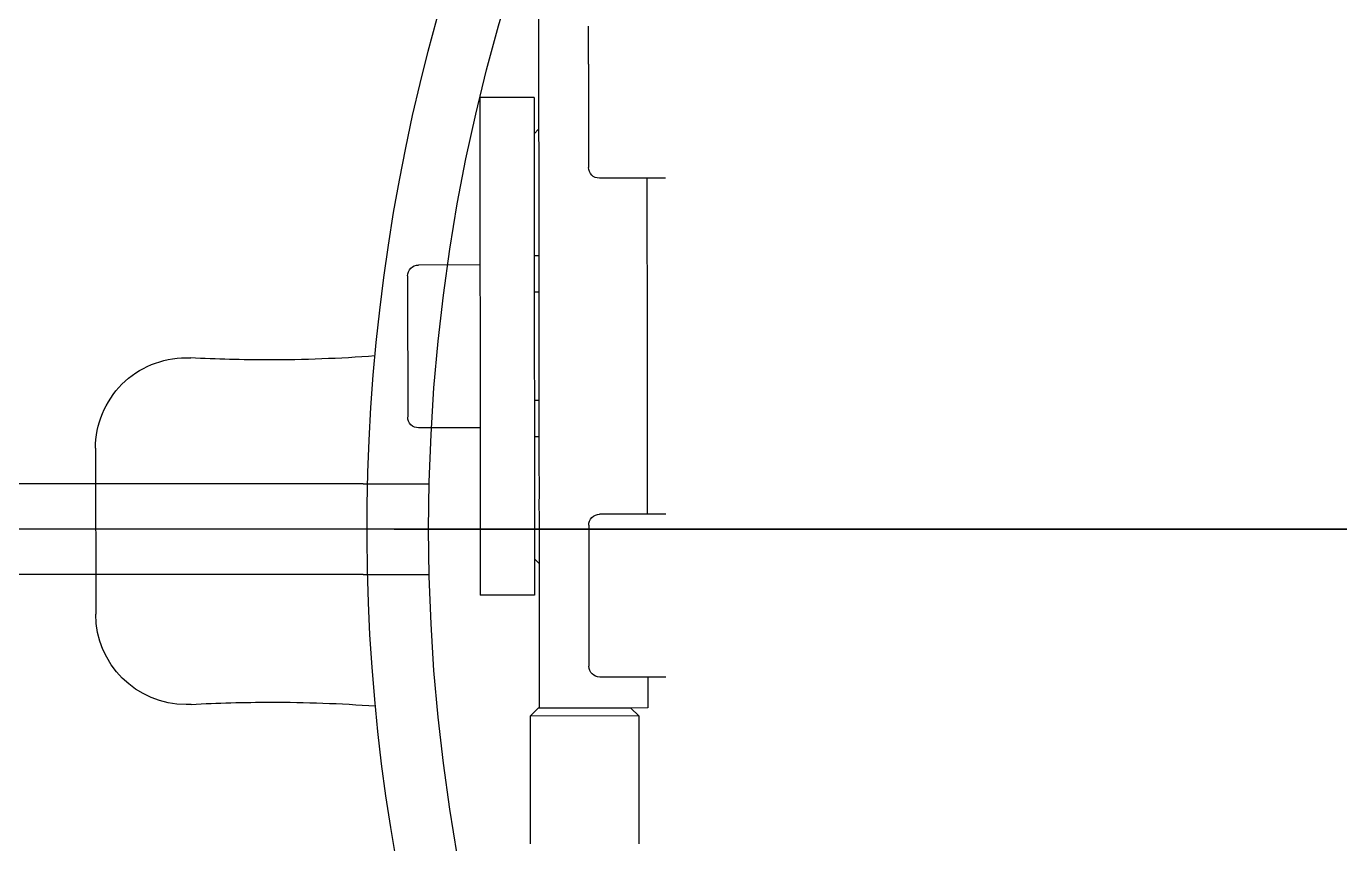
# Model space of a CAD drawing. Header units: inches. Extents: x -233729 to 737493, y -275239 to 196021.
# Drawn here: x 487556.8 to 487701.9, y 15991.3 to 16081.7 of the extents above; entities that cross this region are included whole.
import ezdxf

# ---------------------------------------------------------------- set-up
doc = ezdxf.new("R2010")
doc.units = ezdxf.units.IN
doc.header["$MEASUREMENT"] = 0
doc.layers.add('P_AX', color=7, linetype='Continuous')

# ---------------------------------------------------------------- blocks, each defined once
blk = doc.blocks.new('A$C48CB4C16')
at = {"color": 1}
blk.add_line((8201.13, 4905.53, 710.66), (0, 4905.53, 710.66), dxfattribs=at)
at = {"layer": 'P_AX', "color": 6, "linetype": 'Continuous'}
for p, q in [((3908.58, 4926.19, 710.66), (3908.6, 4940.32, 710.66)), ((3920.58, 4926.18, 710.66), (3920.6, 4940.3, 710.66)), ((3909.46, 4925.32, 710.66), (3908.58, 4926.19, 710.66)), ((3920.58, 4926.18, 710.66), (3908.58, 4926.19, 710.66)), ((3909.58, 4925.32, 710.66), (3909.46, 4925.32, 710.66)), ((3919.71, 4925.31, 710.66), (3909.58, 4925.32, 710.66)), ((3919.71, 4925.31, 710.66), (3909.58, 4925.32, 710.66)), ((3919.71, 4925.31, 710.66), (3920.58, 4926.18, 710.66)), ((3921.58, 4925.3, 710.66), (3919.71, 4925.31, 710.66)), ((3921.58, 4921.88, 710.66), (3916.28, 4921.89, 710.66)), ((3921.58, 4921.88, 710.66), (3916.28, 4921.89, 710.66)), ((3921.58, 4921.88, 710.66), (3916.28, 4921.89, 710.66)), ((3921.58, 4921.88, 710.66), (3916.28, 4921.89, 710.66)), ((3923.58, 4921.88, 710.66), (3921.58, 4921.88, 710.66)), ((3923.58, 4921.88, 710.66), (3921.58, 4921.88, 710.66)), ((3923.58, 4921.88, 710.66), (3921.58, 4921.88, 710.66)), ((3923.58, 4921.88, 710.66), (3921.58, 4921.88, 710.66)), ((3860.55, 4896.59, 710.66), (3860.57, 4914.93, 710.66)), ((3860.55, 4896.59, 710.66), (3860.57, 4914.93, 710.66)), ((3909.07, 4912.82, 710.66), (3903.07, 4912.82, 710.66)), ((3909.07, 4912.82, 710.66), (3903.07, 4912.82, 710.66)), ((3909.07, 4908.82, 710.66), (3909.57, 4909.32, 710.66)), ((3921.56, 4903.88, 710.66), (3916.26, 4903.89, 710.66)), ((3921.56, 4903.88, 710.66), (3916.26, 4903.89, 710.66)), ((3921.56, 4903.88, 710.66), (3916.26, 4903.89, 710.66)), ((3921.56, 4903.88, 710.66), (3916.26, 4903.89, 710.66)), ((3923.56, 4903.88, 710.66), (3921.56, 4903.88, 710.66)), ((3923.56, 4903.88, 710.66), (3921.56, 4903.88, 710.66)), ((3923.56, 4903.88, 710.66), (3921.56, 4903.88, 710.66)), ((3923.56, 4903.88, 710.66), (3921.56, 4903.88, 710.66)), ((3909.55, 4895.32, 710.66), (3909.05, 4895.32, 710.66)), ((3903.05, 4894.32, 710.66), (3896.25, 4894.33, 710.66)), ((3903.05, 4894.32, 710.66), (3896.25, 4894.33, 710.66)), ((3909.55, 4891.32, 710.66), (3909.05, 4891.32, 710.66)), ((3909.55, 4891.32, 710.66), (3909.05, 4891.32, 710.66)), ((3909.54, 4879.32, 710.66), (3909.04, 4879.32, 710.66)), ((3909.54, 4879.32, 710.66), (3909.04, 4879.32, 710.66)), ((3903.04, 4876.32, 710.66), (3896.24, 4876.33, 710.66)), ((3903.04, 4876.32, 710.66), (3896.24, 4876.33, 710.66)), ((3909.53, 4875.32, 710.66), (3909.03, 4875.32, 710.66)), ((3921.53, 4866.73, 710.66), (3916.23, 4866.73, 710.66)), ((3921.53, 4866.73, 710.66), (3916.23, 4866.73, 710.66)), ((3921.53, 4866.73, 710.66), (3916.23, 4866.73, 710.66)), ((3921.53, 4866.73, 710.66), (3916.23, 4866.73, 710.66)), ((3923.53, 4866.72, 710.66), (3921.53, 4866.73, 710.66)), ((3923.53, 4866.72, 710.66), (3921.53, 4866.73, 710.66)), ((3923.53, 4866.72, 710.66), (3921.53, 4866.73, 710.66)), ((3923.53, 4866.72, 710.66), (3921.53, 4866.73, 710.66)), ((3909.02, 4861.82, 710.66), (3909.52, 4861.31, 710.66)), ((3909.02, 4857.82, 710.66), (3903.02, 4857.82, 710.66)), ((3909.02, 4857.82, 710.66), (3903.02, 4857.82, 710.66))]:
    blk.add_line(p, q, dxfattribs=at)
at = {"layer": 'P_AX', "color": 6, "linetype": 'ByBlock', "lineweight": -2}
for p, q in [((3890.11, 4910.53, 710.66), (3846.38, 4910.53, 710.66)), ((3890.11, 4910.53, 710.66), (3846.38, 4910.53, 710.66)), ((3890.11, 4910.53, 710.66), (3897.43, 4910.53, 710.66)), ((3890.11, 4910.53, 710.66), (3897.36, 4910.53, 710.66)), ((3890.11, 4900.53, 710.66), (3846.38, 4900.53, 710.66)), ((3890.11, 4900.53, 710.66), (3846.38, 4900.53, 710.66)), ((3890.11, 4900.53, 710.66), (3897.36, 4900.53, 710.66)), ((3890.11, 4900.53, 710.66), (3897.43, 4900.53, 710.66))]:
    blk.add_line(p, q, dxfattribs=at)
at = {"layer": 'P_AX', "color": 6}
blk.add_line((3893.55, 4905.53, 710.66), (4307.58, 4905.53, 710.66), dxfattribs=at)
for radius in [4100.56, 761.79]:
    blk.add_circle((4100.56, 4905.53, 710.66), radius, dxfattribs=at)
at = {"layer": 'P_AX', "color": 6, "linetype": 'ByBlock', "lineweight": -2}
for start, end in [(90, 180), (90, 180), (180, 270), (180, 270)]:
    blk.add_arc((4100.56, 4905.53, 710.66), 203.2, start, end, dxfattribs=at)
at = {"layer": 'P_AX', "color": 6, "linetype": 'Continuous'}
for centre, radius, start, end in [((4100.56, 4905.53, 710.66), 210, 135.5303, 198.5971), ((3870.57, 4914.92, 710.66), 10, 89.9816, 179.9449), ((3870.57, 4914.92, 710.66), 10, 89.9816, 179.9449), ((3870.57, 4914.92, 710.66), 10, 86.8505, 89.9816), ((3870.57, 4914.92, 710.66), 10, 86.8505, 89.9816), ((3879.94, 5085.2, 710.66), 160.54, 266.8505, 269.9816), ((3879.94, 5085.2, 710.66), 160.54, 266.8505, 269.9816), ((3879.94, 5085.2, 710.66), 160.54, 269.9816, 274.1209), ((3879.94, 5085.2, 710.66), 160.54, 269.9816, 274.1209), ((3916.28, 4920.69, 710.66), 1.2, 89.9449, 179.9449), ((3916.28, 4920.69, 710.66), 1.2, 89.9449, 179.9449), ((3916.26, 4905.09, 710.66), 1.2, 179.9449, 269.9449), ((3916.26, 4905.09, 710.66), 1.2, 179.9449, 269.9449), ((3870.55, 4896.58, 710.66), 10, 179.9449, 269.9816), ((3870.55, 4896.58, 710.66), 10, 179.9449, 269.9816), ((3896.25, 4893.13, 710.66), 1.2, 89.9449, 179.9449), ((3896.25, 4893.13, 710.66), 1.2, 89.9449, 179.9449), ((3870.55, 4896.58, 710.66), 10, 269.9816, 273.0393), ((3870.55, 4896.58, 710.66), 10, 269.9816, 273.0393), ((3879.59, 4726.28, 710.66), 160.54, 89.9816, 93.0393), ((3879.59, 4726.28, 710.66), 160.54, 89.9816, 93.0393), ((3879.59, 4726.28, 710.66), 160.54, 85.7689, 89.9816), ((3879.59, 4726.28, 710.66), 160.54, 85.7689, 89.9816), ((3896.24, 4877.53, 710.66), 1.2, 179.9449, 269.9449), ((3896.24, 4877.53, 710.66), 1.2, 179.9449, 269.9449), ((3916.23, 4865.53, 710.66), 1.2, 89.9449, 179.9449), ((3916.23, 4865.53, 710.66), 1.2, 89.9449, 179.9449)]:
    blk.add_arc(centre, radius, start, end, dxfattribs=at)
for points in [[(3909.55, 4895.32, 710.66), (3909.56, 4900.68, 710.66), (3909.56, 4904.14, 710.66), (3909.57, 4908.03, 710.66), (3909.57, 4913.18, 710.66), (3909.58, 4918.54, 710.66), (3909.58, 4921.45, 710.66), (3909.58, 4923.58, 710.66), (3909.58, 4924.45, 710.66), (3909.58, 4925.32, 710.66)], [(3921.58, 4921.88, 710.66), (3921.58, 4922.77, 710.66), (3921.58, 4923.57, 710.66), (3921.58, 4924.44, 710.66), (3921.58, 4925.3, 710.66)], [(3915.07, 4912.89, 710.66), (3915.07, 4914.15, 710.66), (3915.07, 4915.2, 710.66), (3915.07, 4916.01, 710.66), (3915.08, 4916.56, 710.66), (3915.08, 4918.12, 710.66), (3915.08, 4919.36, 710.66), (3915.08, 4920, 710.66), (3915.08, 4920.35, 710.66), (3915.08, 4920.52, 710.66), (3915.08, 4920.69, 710.66)], [(3915.07, 4912.89, 710.66), (3915.07, 4914.15, 710.66), (3915.07, 4915.2, 710.66), (3915.07, 4916.01, 710.66), (3915.08, 4916.56, 710.66), (3915.08, 4918.12, 710.66), (3915.08, 4919.36, 710.66), (3915.08, 4920, 710.66), (3915.08, 4920.35, 710.66), (3915.08, 4920.52, 710.66), (3915.08, 4920.69, 710.66)], [(3903.03, 4868.37, 710.66), (3903.03, 4872.48, 710.66), (3903.03, 4875.88, 710.66), (3903.04, 4880.03, 710.66), (3903.04, 4884.31, 710.66), (3903.05, 4891.01, 710.66), (3903.06, 4897.36, 710.66), (3903.06, 4903, 710.66), (3903.07, 4907.58, 710.66), (3903.07, 4909.56, 710.66), (3903.07, 4911.48, 710.66), (3903.07, 4912.15, 710.66), (3903.07, 4912.82, 710.66)], [(3903.03, 4868.37, 710.66), (3903.03, 4872.48, 710.66), (3903.03, 4875.88, 710.66), (3903.04, 4880.03, 710.66), (3903.04, 4884.31, 710.66), (3903.05, 4891.01, 710.66), (3903.06, 4897.36, 710.66), (3903.06, 4903, 710.66), (3903.07, 4907.58, 710.66), (3903.07, 4909.56, 710.66), (3903.07, 4911.48, 710.66), (3903.07, 4912.15, 710.66), (3903.07, 4912.82, 710.66)], [(3909.07, 4908.82, 710.66), (3909.07, 4910.48, 710.66), (3909.07, 4911.47, 710.66), (3909.07, 4912.14, 710.66), (3909.07, 4912.82, 710.66)], [(3909.07, 4908.82, 710.66), (3909.07, 4910.48, 710.66), (3909.07, 4911.47, 710.66), (3909.07, 4912.14, 710.66), (3909.07, 4912.82, 710.66)], [(3915.06, 4905.09, 710.66), (3915.06, 4905.2, 710.66), (3915.06, 4905.42, 710.66), (3915.06, 4905.68, 710.66), (3915.06, 4906.01, 710.66), (3915.07, 4906.41, 710.66), (3915.07, 4906.92, 710.66), (3915.07, 4907.45, 710.66), (3915.07, 4907.97, 710.66), (3915.07, 4908.46, 710.66), (3915.07, 4908.88, 710.66), (3915.07, 4909.22, 710.66), (3915.07, 4910, 710.66), (3915.07, 4910.74, 710.66), (3915.07, 4911.42, 710.66), (3915.07, 4912.01, 710.66), (3915.07, 4912.51, 710.66), (3915.07, 4912.89, 710.66)], [(3915.06, 4905.09, 710.66), (3915.06, 4905.2, 710.66), (3915.06, 4905.42, 710.66), (3915.06, 4905.68, 710.66), (3915.06, 4906.01, 710.66), (3915.07, 4906.41, 710.66), (3915.07, 4906.92, 710.66), (3915.07, 4907.45, 710.66), (3915.07, 4907.97, 710.66), (3915.07, 4908.46, 710.66), (3915.07, 4908.88, 710.66), (3915.07, 4909.22, 710.66), (3915.07, 4910, 710.66), (3915.07, 4910.74, 710.66), (3915.07, 4911.42, 710.66), (3915.07, 4912.01, 710.66), (3915.07, 4912.51, 710.66), (3915.07, 4912.89, 710.66)], [(3909.04, 4881.24, 710.66), (3909.04, 4883.7, 710.66), (3909.04, 4887.17, 710.66), (3909.05, 4891.4, 710.66), (3909.05, 4896.17, 710.66), (3909.06, 4900.42, 710.66), (3909.06, 4903.96, 710.66), (3909.06, 4906.61, 710.66), (3909.06, 4907.62, 710.66), (3909.07, 4908.82, 710.66)], [(3909.04, 4881.24, 710.66), (3909.04, 4883.7, 710.66), (3909.04, 4887.17, 710.66), (3909.05, 4891.4, 710.66), (3909.05, 4896.17, 710.66), (3909.06, 4900.42, 710.66), (3909.06, 4903.96, 710.66), (3909.06, 4906.61, 710.66), (3909.06, 4907.62, 710.66), (3909.07, 4908.82, 710.66)], [(3909.04, 4881.24, 710.66), (3909.04, 4883.7, 710.66), (3909.04, 4887.17, 710.66), (3909.05, 4891.4, 710.66), (3909.05, 4896.17, 710.66), (3909.06, 4900.42, 710.66), (3909.06, 4903.96, 710.66), (3909.06, 4906.61, 710.66), (3909.06, 4907.62, 710.66), (3909.07, 4908.82, 710.66)], [(3921.56, 4903.88, 710.66), (3921.56, 4902.73, 710.66), (3921.56, 4901.78, 710.66), (3921.56, 4901.04, 710.66), (3921.56, 4900.3, 710.66)], [(3921.56, 4903.88, 710.66), (3921.56, 4902.73, 710.66), (3921.56, 4901.78, 710.66), (3921.56, 4901.04, 710.66), (3921.56, 4900.3, 710.66)], [(3921.56, 4900.3, 710.66), (3921.55, 4891.32, 710.66), (3921.54, 4885.3, 710.66), (3921.54, 4882.71, 710.66), (3921.54, 4880.28, 710.66)], [(3921.56, 4900.3, 710.66), (3921.55, 4891.32, 710.66), (3921.54, 4885.3, 710.66), (3921.54, 4882.71, 710.66), (3921.54, 4880.28, 710.66)], [(3921.56, 4900.3, 710.66), (3921.55, 4891.32, 710.66), (3921.54, 4885.3, 710.66), (3921.54, 4882.71, 710.66), (3921.54, 4880.28, 710.66)], [(3909.54, 4879.32, 710.66), (3909.54, 4882.3, 710.66), (3909.54, 4885.32, 710.66), (3909.55, 4890.67, 710.66), (3909.55, 4895.32, 710.66)], [(3909.54, 4879.32, 710.66), (3909.54, 4882.3, 710.66), (3909.54, 4885.32, 710.66), (3909.55, 4890.67, 710.66), (3909.55, 4895.32, 710.66)], [(3895.04, 4885.33, 710.66), (3895.05, 4886.6, 710.66), (3895.05, 4887.83, 710.66), (3895.05, 4889, 710.66), (3895.05, 4889.81, 710.66), (3895.05, 4890.56, 710.66), (3895.05, 4891.23, 710.66), (3895.05, 4891.81, 710.66), (3895.05, 4892.14, 710.66), (3895.05, 4892.48, 710.66), (3895.05, 4892.79, 710.66), (3895.05, 4893.02, 710.66), (3895.05, 4893.13, 710.66)], [(3895.04, 4885.33, 710.66), (3895.05, 4886.6, 710.66), (3895.05, 4887.83, 710.66), (3895.05, 4889, 710.66), (3895.05, 4889.81, 710.66), (3895.05, 4890.56, 710.66), (3895.05, 4891.23, 710.66), (3895.05, 4891.81, 710.66), (3895.05, 4892.14, 710.66), (3895.05, 4892.48, 710.66), (3895.05, 4892.79, 710.66), (3895.05, 4893.02, 710.66), (3895.05, 4893.13, 710.66)], [(3895.04, 4877.53, 710.66), (3895.04, 4877.7, 710.66), (3895.04, 4877.87, 710.66), (3895.04, 4878.35, 710.66), (3895.04, 4878.85, 710.66), (3895.04, 4880.1, 710.66), (3895.04, 4881.66, 710.66), (3895.04, 4882.2, 710.66), (3895.04, 4883.01, 710.66), (3895.04, 4884.06, 710.66), (3895.04, 4885.33, 710.66)], [(3895.04, 4877.53, 710.66), (3895.04, 4877.7, 710.66), (3895.04, 4877.87, 710.66), (3895.04, 4878.35, 710.66), (3895.04, 4878.85, 710.66), (3895.04, 4880.1, 710.66), (3895.04, 4881.66, 710.66), (3895.04, 4882.2, 710.66), (3895.04, 4883.01, 710.66), (3895.04, 4884.06, 710.66), (3895.04, 4885.33, 710.66)], [(3909.03, 4868.36, 710.66), (3909.03, 4870.82, 710.66), (3909.03, 4873.57, 710.66), (3909.04, 4877.28, 710.66), (3909.04, 4881.24, 710.66)], [(3909.03, 4868.36, 710.66), (3909.03, 4870.82, 710.66), (3909.03, 4873.57, 710.66), (3909.04, 4877.28, 710.66), (3909.04, 4881.24, 710.66)], [(3909.03, 4868.36, 710.66), (3909.03, 4870.82, 710.66), (3909.03, 4873.57, 710.66), (3909.04, 4877.28, 710.66), (3909.04, 4881.24, 710.66)], [(3921.54, 4880.28, 710.66), (3921.53, 4874.46, 710.66), (3921.53, 4870.3, 710.66)], [(3921.54, 4880.28, 710.66), (3921.53, 4874.46, 710.66), (3921.53, 4870.3, 710.66)], [(3921.54, 4880.28, 710.66), (3921.53, 4874.46, 710.66), (3921.53, 4870.3, 710.66)], [(3909.53, 4875.32, 710.66), (3909.54, 4877.3, 710.66), (3909.54, 4879.32, 710.66)], [(3909.53, 4875.32, 710.66), (3909.54, 4877.3, 710.66), (3909.54, 4879.32, 710.66)], [(3909.51, 4845.32, 710.66), (3909.51, 4846.18, 710.66), (3909.51, 4847.05, 710.66), (3909.51, 4849.5, 710.66), (3909.51, 4852.1, 710.66), (3909.51, 4853.88, 710.66), (3909.52, 4856.8, 710.66), (3909.52, 4860.97, 710.66), (3909.53, 4866.49, 710.66), (3909.53, 4870.81, 710.66), (3909.53, 4875.32, 710.66)], [(3921.53, 4870.3, 710.66), (3921.53, 4869.5, 710.66), (3921.53, 4868.83, 710.66), (3921.53, 4867.87, 710.66), (3921.53, 4866.73, 710.66)], [(3921.53, 4870.3, 710.66), (3921.53, 4869.5, 710.66), (3921.53, 4868.83, 710.66), (3921.53, 4867.87, 710.66), (3921.53, 4866.73, 710.66)], [(3903.02, 4857.82, 710.66), (3903.02, 4859.21, 710.66), (3903.02, 4860.6, 710.66), (3903.02, 4863.94, 710.66), (3903.03, 4868.37, 710.66)], [(3903.02, 4857.82, 710.66), (3903.02, 4859.21, 710.66), (3903.02, 4860.6, 710.66), (3903.02, 4863.94, 710.66), (3903.03, 4868.37, 710.66)], [(3909.02, 4861.82, 710.66), (3909.02, 4862.55, 710.66), (3909.02, 4863.23, 710.66), (3909.02, 4864.97, 710.66), (3909.03, 4867.32, 710.66), (3909.03, 4867.83, 710.66), (3909.03, 4868.36, 710.66)], [(3909.02, 4861.82, 710.66), (3909.02, 4862.55, 710.66), (3909.02, 4863.23, 710.66), (3909.02, 4864.97, 710.66), (3909.03, 4867.32, 710.66), (3909.03, 4867.83, 710.66), (3909.03, 4868.36, 710.66)], [(3909.02, 4861.82, 710.66), (3909.02, 4862.55, 710.66), (3909.02, 4863.23, 710.66), (3909.02, 4864.97, 710.66), (3909.03, 4867.32, 710.66), (3909.03, 4867.83, 710.66), (3909.03, 4868.36, 710.66)], [(3915.02, 4860.59, 710.66), (3915.02, 4861, 710.66), (3915.02, 4861.4, 710.66), (3915.02, 4862.96, 710.66), (3915.02, 4864.21, 710.66), (3915.03, 4864.85, 710.66), (3915.03, 4865.19, 710.66), (3915.03, 4865.36, 710.66), (3915.03, 4865.53, 710.66)], [(3915.02, 4860.59, 710.66), (3915.02, 4861, 710.66), (3915.02, 4861.4, 710.66), (3915.02, 4862.96, 710.66), (3915.02, 4864.21, 710.66), (3915.03, 4864.85, 710.66), (3915.03, 4865.19, 710.66), (3915.03, 4865.36, 710.66), (3915.03, 4865.53, 710.66)], [(3909.02, 4857.82, 710.66), (3909.02, 4859.2, 710.66), (3909.02, 4860.59, 710.66), (3909.02, 4861.1, 710.66), (3909.02, 4861.82, 710.66)], [(3909.02, 4857.82, 710.66), (3909.02, 4859.2, 710.66), (3909.02, 4860.59, 710.66), (3909.02, 4861.1, 710.66), (3909.02, 4861.82, 710.66)], [(3915.02, 4857.73, 710.66), (3915.02, 4859.19, 710.66), (3915.02, 4860.59, 710.66)], [(3915.02, 4857.73, 710.66), (3915.02, 4859.19, 710.66), (3915.02, 4860.59, 710.66)], [(3915.02, 4854.88, 710.66), (3915.02, 4856.58, 710.66), (3915.02, 4857.73, 710.66)], [(3915.02, 4854.88, 710.66), (3915.02, 4856.58, 710.66), (3915.02, 4857.73, 710.66)], [(3915.01, 4849.93, 710.66), (3915.01, 4850.1, 710.66), (3915.01, 4850.27, 710.66), (3915.01, 4850.62, 710.66), (3915.01, 4851.25, 710.66), (3915.01, 4852.5, 710.66), (3915.01, 4854.06, 710.66), (3915.02, 4854.47, 710.66), (3915.02, 4854.88, 710.66)], [(3915.01, 4849.93, 710.66), (3915.01, 4850.1, 710.66), (3915.01, 4850.27, 710.66), (3915.01, 4850.62, 710.66), (3915.01, 4851.25, 710.66), (3915.01, 4852.5, 710.66), (3915.01, 4854.06, 710.66), (3915.02, 4854.47, 710.66), (3915.02, 4854.88, 710.66)]]:
    blk.add_spline(points, degree=3, dxfattribs=at)

msp = doc.modelspace()

# ---------------------------------------------------------------- block references
at = {"color": 1, "xscale": -1, "rotation": 180}
msp.add_blockref('A$C48CB4C16', (483703.87457, 20931.61615, -710.66459), dxfattribs=at)

doc.saveas('drawing.dxf')
